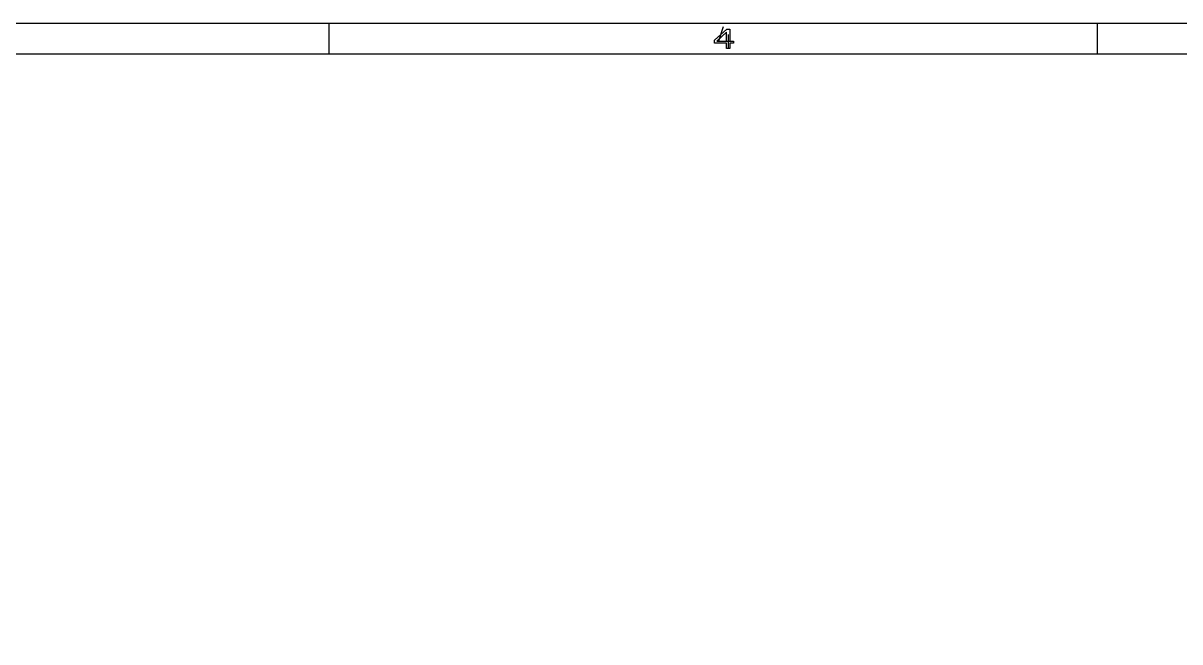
# Model space of a CAD drawing. Header units: millimetres. Extents: x 0 to 277, y 107 to 297.
# Drawn here: x 130.2 to 205.4, y 256.7 to 296.9 of the extents above; entities that cross this region are included whole.
import ezdxf

# ---------------------------------------------------------------- set-up
doc = ezdxf.new("R2010")
doc.units = ezdxf.units.MM
doc.layers.add('Layer_1', color=7, linetype='CONTINUOUS')

msp = doc.modelspace()

# ---------------------------------------------------------------- linework, layer by layer
at = {"layer": 'Layer_1', "color": 7}
for points in [[(0.075, 296.925), (277.0772, 296.925), (277.0772, 106.9178), (0.075, 106.9178)], [(0.075, 296.925), (277.0772, 296.925), (277.0772, 106.9178), (0.075, 106.9178)], [(0.075, 296.925), (277.0772, 296.925), (277.0772, 106.9178), (0.075, 106.9178)], [(176.39451, 295.629616), (176.15211, 295.629616), (176.15211, 295.275), (175.94151, 295.275), (175.94151, 295.629616), (175.15946, 295.629616), (175.15946, 295.824274), (175.95029, 296.535197), (176.15211, 296.535197), (176.15211, 295.76503), (176.39451, 295.76503)], [(176.39451, 295.629616), (176.15211, 295.629616), (176.15211, 295.275), (175.94151, 295.275), (175.94151, 295.629616), (175.15946, 295.629616), (175.15946, 295.824274), (175.95029, 296.535197), (176.15211, 296.535197), (176.15211, 295.76503), (176.39451, 295.76503)], [(176.39451, 295.629616), (176.15211, 295.629616), (176.15211, 295.275), (175.94151, 295.275), (175.94151, 295.629616), (175.15946, 295.629616), (175.15946, 295.824274), (175.95029, 296.535197), (176.15211, 296.535197), (176.15211, 295.76503), (176.39451, 295.76503)], [(175.94151, 295.76503), (175.94151, 296.333769), (175.30863, 295.76503)], [(175.94151, 295.76503), (175.94151, 296.333769), (175.30863, 295.76503)], [(175.94151, 295.76503), (175.94151, 296.333769), (175.30863, 295.76503)], [(2.075, 294.925), (275.0772, 294.925), (275.0772, 108.9178), (2.075, 108.9178)], [(2.075, 294.925), (275.0772, 294.925), (275.0772, 108.9178), (2.075, 108.9178)], [(2.075, 294.925), (275.0772, 294.925), (275.0772, 108.9178), (2.075, 108.9178)]]:
    msp.add_lwpolyline(points, close=True, dxfattribs=at)
for points in [[(150.075, 294.925), (150.075, 296.925)], [(150.075, 294.925), (150.075, 296.925)], [(150.075, 294.925), (150.075, 296.925)], [(175.7308, 296.6933), (175.4213, 295.7647), (176.2261, 295.7647)], [(175.7308, 296.6933), (175.4213, 295.7647), (176.2261, 295.7647)], [(175.7308, 296.6933), (175.4213, 295.7647), (176.2261, 295.7647)], [(200.075, 294.925), (200.075, 296.925)], [(200.075, 294.925), (200.075, 296.925)], [(200.075, 294.925), (200.075, 296.925)], [(176.0404, 296.1981), (176.0404, 295.3314)], [(176.0404, 296.1981), (176.0404, 295.3314)], [(176.0404, 296.1981), (176.0404, 295.3314)]]:
    msp.add_lwpolyline(points, dxfattribs=at)

doc.saveas('drawing.dxf')
